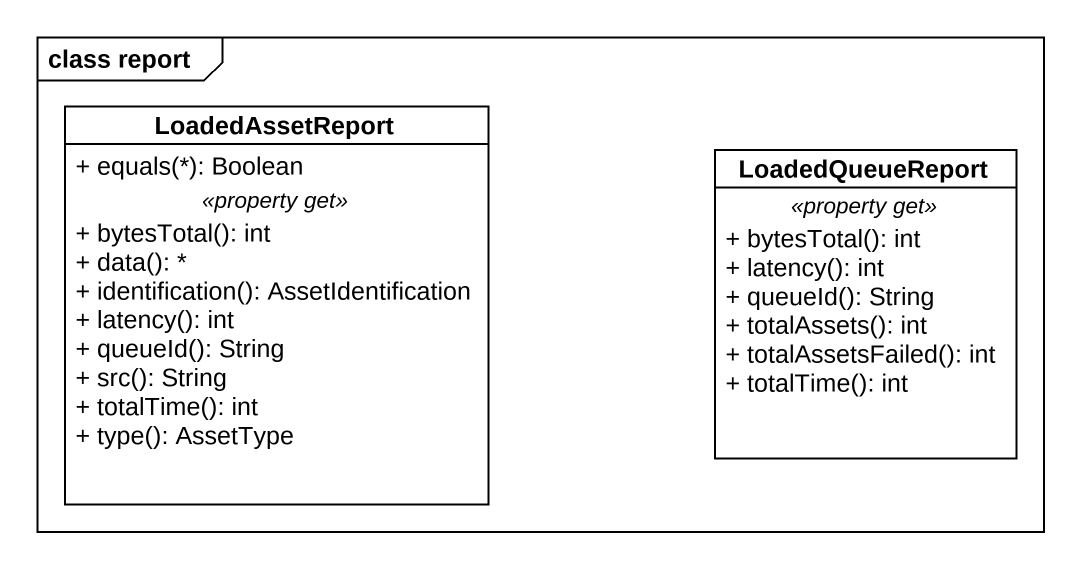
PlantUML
@startuml
mainframe class report
hide circle
hide empty members
skinparam classAttributeIconSize 0
class LoadedAssetReport {
  + equals(*): Boolean
  .. <<property get>> ..
  + bytesTotal(): int
  + data(): *
  + identification(): AssetIdentification
  + latency(): int
  + queueId(): String
  + src(): String
  + totalTime(): int
  + type(): AssetType
}
class LoadedQueueReport {
  .. <<property get>> ..
  + bytesTotal(): int
  + latency(): int
  + queueId(): String
  + totalAssets(): int
  + totalAssetsFailed(): int
  + totalTime(): int
}
@enduml
